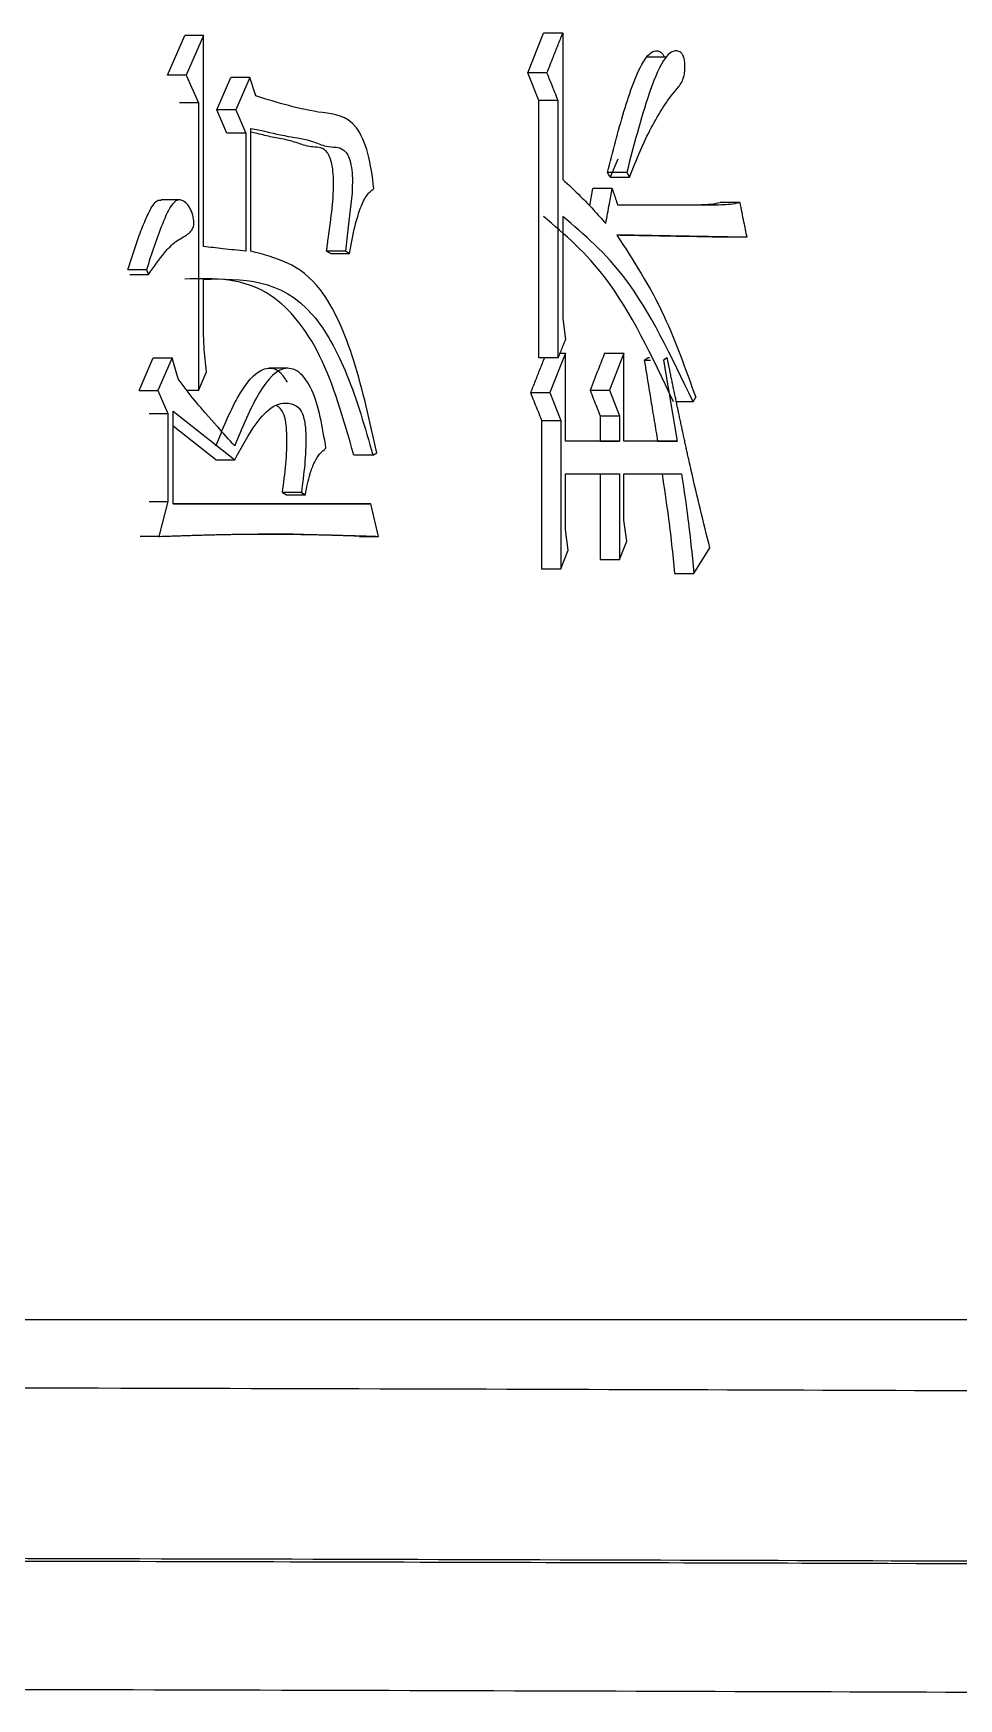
# Model space of a CAD drawing. Header units: millimetres. Extents: x 2085 to 4229, y 754 to 2271.
# Drawn here: x 3137.43 to 3141.74, y 968.06 to 975.83 of the extents above; entities that cross this region are included whole.
import ezdxf

# ---------------------------------------------------------------- set-up
doc = ezdxf.new("R2010")
doc.units = ezdxf.units.MM

msp = doc.modelspace()

# ---------------------------------------------------------------- linework, layer by layer
at = {"color": 7, "linetype": 'Continuous', "lineweight": 25}
for p, q in [((3138.0518, 975.6323), (3138.1321, 975.8162)), ((3138.2197, 975.8162), (3138.1321, 975.8162)), ((3138.2197, 975.8162), (3138.1394, 975.6323)), ((3138.2197, 974.8318), (3138.2197, 975.8162)), ((3139.733, 975.6431), (3139.8062, 975.827)), ((3139.896, 975.827), (3139.896, 975.1455)), ((3140.3779, 975.715), (3140.2865, 975.715)), ((3138.1394, 975.6323), (3138.0518, 975.6323)), ((3138.1394, 975.6323), (3138.1961, 975.5025)), ((3138.2822, 975.47), (3138.3475, 975.6215)), ((3138.4355, 975.6215), (3138.3475, 975.6215)), ((3138.4355, 975.6215), (3138.37, 975.47)), ((3138.4634, 975.5349), (3138.4355, 975.6215)), ((3139.7847, 975.5133), (3139.733, 975.6431)), ((3139.8227, 975.6431), (3139.733, 975.6431)), ((3138.1961, 975.5025), (3138.1085, 975.5025)), ((3138.1961, 975.5025), (3138.1961, 974.1611)), ((3138.37, 975.47), (3138.2822, 975.47)), ((3138.3289, 975.3618), (3138.2822, 975.47)), ((3138.37, 975.47), (3138.4168, 975.3618)), ((3139.8745, 975.5133), (3139.7847, 975.5133)), ((3139.7847, 974.3126), (3139.7847, 975.5133)), ((3139.8745, 974.3126), (3139.8745, 975.5133)), ((3138.4401, 974.8101), (3138.4401, 975.3834)), ((3138.4168, 975.3618), (3138.3289, 975.3618)), ((3138.4168, 975.3618), (3138.4168, 974.8102)), ((3140.1531, 975.2391), (3140.117, 975.1565)), ((3140.1947, 975.1779), (3140.1045, 975.1779)), ((3140.117, 975.1565), (3140.2072, 975.1565)), ((3140.022, 975.0217), (3140.0367, 975.1023)), ((3140.1268, 975.1023), (3140.0367, 975.1023)), ((3138.1106, 975.0497), (3138.0226, 975.0497)), ((3140.1523, 975.0265), (3140.5869, 975.0265)), ((3140.1523, 975.0265), (3140.4962, 975.0265)), ((3140.4962, 975.0265), (3140.5869, 975.0265)), ((3140.7223, 975.0374), (3140.6314, 975.0374)), ((3139.896, 974.9724), (3139.896, 974.4965)), ((3140.7549, 974.8751), (3140.664, 974.8751)), ((3138.8828, 974.8102), (3138.7943, 974.8102)), ((3138.8125, 974.7993), (3138.9011, 974.7993)), ((3137.9539, 974.7236), (3137.8666, 974.7236)), ((3137.9539, 974.7236), (3137.9635, 974.7019)), ((3138.2197, 974.464), (3138.2197, 974.6803)), ((3139.896, 974.4965), (3139.9089, 974.3991)), ((3137.919, 974.1611), (3137.9855, 974.3126)), ((3137.9855, 974.3126), (3138.073, 974.3126)), ((3138.073, 974.3126), (3138.0064, 974.1611)), ((3138.1014, 974.2152), (3138.073, 974.3126)), ((3139.8745, 974.3126), (3139.7847, 974.3126)), ((3139.9089, 974.3342), (3139.8356, 974.1503)), ((3139.8831, 974.3342), (3139.9089, 974.3342)), ((3139.9089, 973.9232), (3139.9089, 974.3342)), ((3140.1819, 974.3342), (3140.1141, 974.1612)), ((3140.1819, 973.9232), (3140.1819, 974.3342)), ((3140.2765, 974.3018), (3140.2932, 974.3126)), ((3140.2765, 974.3018), (3140.3065, 974.3018)), ((3140.3005, 974.3126), (3140.2932, 974.3126)), ((3140.3837, 974.3126), (3140.3669, 974.3018)), ((3140.3669, 974.3018), (3140.4295, 973.9232)), ((3138.1961, 974.1611), (3138.2338, 974.2477)), ((3138.6129, 974.264), (3138.5248, 974.264)), ((3137.919, 974.1611), (3138.0064, 974.1611)), ((3138.0064, 974.1611), (3138.054, 974.0529)), ((3138.1961, 974.1611), (3138.1415, 974.1611)), ((3139.7459, 974.1503), (3139.8356, 974.1503)), ((3139.8356, 974.1503), (3139.8874, 974.0205)), ((3140.024, 974.1612), (3140.1141, 974.1612)), ((3140.1141, 974.1612), (3140.1608, 974.0422)), ((3140.5043, 974.107), (3140.5167, 974.1286)), ((3137.9665, 974.0529), (3138.054, 974.0529)), ((3138.054, 974.0529), (3138.0539, 973.6419)), ((3138.0777, 974.0638), (3138.3653, 973.8366)), ((3138.0777, 973.6311), (3138.0777, 974.0638)), ((3140.5043, 974.107), (3140.4265, 974.107)), ((3138.2775, 973.8366), (3138.0777, 973.9946)), ((3139.7976, 974.0205), (3139.8874, 974.0205)), ((3139.8874, 974.0205), (3139.8874, 973.3282)), ((3140.0706, 974.0422), (3140.1608, 974.0422)), ((3140.0706, 974.0422), (3140.0706, 973.9232)), ((3140.1608, 974.0422), (3140.1608, 973.9232)), ((3140.1608, 973.9232), (3139.9089, 973.9232)), ((3140.0706, 973.9232), (3139.9089, 973.9232)), ((3140.0706, 973.9232), (3140.1608, 973.9232)), ((3140.4295, 973.9232), (3140.1819, 973.9232)), ((3140.339, 973.9232), (3140.1819, 973.9232)), ((3140.339, 973.9232), (3140.4295, 973.9232)), ((3138.2775, 973.8366), (3138.3653, 973.8366)), ((3139.01, 973.8582), (3139.0281, 973.8691)), ((3139.9089, 973.7717), (3140.1607, 973.7717)), ((3139.9089, 973.5121), (3139.9089, 973.7717)), ((3140.0706, 973.7717), (3140.0706, 973.3715)), ((3140.1607, 973.7717), (3140.1607, 973.3715)), ((3140.1819, 973.7717), (3140.4503, 973.7717)), ((3140.1819, 973.5554), (3140.1819, 973.7717)), ((3138.6766, 973.6852), (3138.5883, 973.6852)), ((3138.5883, 973.6852), (3138.6067, 973.6743)), ((3138.6067, 973.6743), (3138.695, 973.6743)), ((3138.6766, 973.6852), (3138.695, 973.6743)), ((3137.9665, 973.6419), (3138.0539, 973.6419)), ((3138.0539, 973.6419), (3138.0111, 973.4796)), ((3139.001, 973.6311), (3138.0777, 973.6311)), ((3138.0777, 973.6311), (3138.9123, 973.6311)), ((3138.9123, 973.6311), (3139.001, 973.6311)), ((3139.0372, 973.4796), (3139.001, 973.6311)), ((3139.9218, 973.4148), (3139.9089, 973.5121)), ((3140.1946, 973.458), (3140.1819, 973.5554)), ((3138.0111, 973.4796), (3137.9238, 973.4796)), ((3138.9485, 973.4796), (3139.0372, 973.4796)), ((3140.1607, 973.3715), (3140.1946, 973.458)), ((3139.8874, 973.3282), (3139.9218, 973.4148)), ((3140.0706, 973.3715), (3140.1607, 973.3715)), ((3140.5084, 973.3066), (3140.5828, 973.4256)), ((3139.7976, 973.3282), (3139.8874, 973.3282)), ((3140.4178, 973.3066), (3140.5084, 973.3066))]:
    msp.add_line(p, q, dxfattribs=at)
at = {"color": 7, "linetype": 'Continuous', "lineweight": 25, "flags": 128}
for points in [[(3139.896, 975.827), (3139.8511, 975.827), (3139.8062, 975.827)], [(3140.117, 975.1564), (3140.1139, 975.1618), (3140.1107, 975.1673), (3140.1045, 975.1779)], [(3140.1947, 975.1779), (3140.201, 975.1672), (3140.2072, 975.1564)], [(3137.8762, 974.7019), (3137.9067, 974.7019), (3137.9351, 974.7019), (3137.9635, 974.7019)], [(3140.0917, 974.3342), (3140.1145, 974.3342), (3140.1482, 974.3342), (3140.1819, 974.3342)], [(3139.7976, 974.0205), (3139.7976, 973.6744), (3139.7976, 973.3282)], [(3139.01, 973.8582), (3138.974, 973.8582), (3138.9477, 973.8582), (3138.9214, 973.8582)]]:
    msp.add_lwpolyline(points, dxfattribs=at)
at = {"color": 7, "linetype": 'Continuous', "lineweight": 25}
for points, knots in [([(3139.8227, 975.6431), (3139.8326, 975.6681), (3139.8499, 975.7112), (3139.8743, 975.7725), (3139.8888, 975.8088), (3139.896, 975.827)], [0, 0, 0, 0, 0.407194, 0.703597, 1, 1, 1, 1]), ([(3140.1045, 975.1779), (3140.117, 975.2257), (3140.1547, 975.3692), (3140.2075, 975.558), (3140.2674, 975.6923), (3140.3068, 975.7395), (3140.3317, 975.7468), (3140.3508, 975.7426), (3140.3622, 975.7323), (3140.3685, 975.7219), (3140.37, 975.7155), (3140.3701, 975.715)], [0, 0, 0, 0, 0.186803, 0.560962, 0.749178, 0.825797, 0.902611, 0.942659, 0.97537, 0.998161, 1, 1, 1, 1]), ([(3140.2072, 975.1565), (3140.2237, 975.1974), (3140.2719, 975.3174), (3140.3451, 975.457), (3140.4142, 975.5532), (3140.4504, 975.5912), (3140.463, 975.6286), (3140.467, 975.6574), (3140.4668, 975.6854), (3140.4631, 975.7095), (3140.4563, 975.7277), (3140.4443, 975.7412), (3140.4235, 975.7477), (3140.3952, 975.7389), (3140.3477, 975.6766), (3140.2974, 975.5462), (3140.2436, 975.3653), (3140.211, 975.2405), (3140.1947, 975.1779)], [0, 0, 0, 0, 0.09565, 0.280795, 0.373244, 0.419662, 0.436462, 0.4533, 0.470465, 0.483389, 0.496387, 0.510841, 0.535897, 0.579802, 0.622961, 0.750748, 0.875017, 1, 1, 1, 1]), ([(3139.8745, 975.5133), (3139.8695, 975.5258), (3139.8596, 975.5507), (3139.8423, 975.594), (3139.83, 975.6248), (3139.8227, 975.6431)], [0, 0, 0, 0, 0.288432, 0.576865, 1, 1, 1, 1]), ([(3139.0146, 975.1022), (3139.0076, 975.1592), (3138.9939, 975.2704), (3138.9153, 975.4446), (3138.7215, 975.4551), (3138.5659, 975.5032), (3138.4634, 975.5349)], [0, 0, 0, 0, 0.12954, 0.252639, 0.50766, 1, 1, 1, 1]), ([(3138.4401, 975.3834), (3138.4518, 975.3812), (3138.5102, 975.37), (3138.6078, 975.344), (3138.7138, 975.3326), (3138.7874, 975.2973), (3138.8341, 975.2972), (3138.8676, 975.2901), (3138.8898, 975.2679), (3138.9041, 975.2342), (3138.9132, 975.1891), (3138.9178, 975.0814), (3138.8967, 974.9572), (3138.8864, 974.8484), (3138.8828, 974.8102)], [0, 0, 0, 0, 0.051282, 0.25636, 0.431754, 0.51946, 0.589456, 0.639546, 0.668094, 0.696777, 0.732309, 0.768498, 0.918801, 1, 1, 1, 1]), ([(3138.7943, 974.8102), (3138.7971, 974.8323), (3138.811, 974.9422), (3138.8311, 975.0706), (3138.8238, 975.1953), (3138.8144, 975.2378), (3138.8003, 975.2691), (3138.7672, 975.3012), (3138.7246, 975.2922), (3138.6672, 975.313), (3138.6098, 975.3307), (3138.5402, 975.3412), (3138.4839, 975.3567), (3138.4503, 975.3633), (3138.4401, 975.3654)], [0, 0, 0, 0, 0.054921, 0.272966, 0.312507, 0.352188, 0.383382, 0.414603, 0.535292, 0.594414, 0.712513, 0.830508, 0.948503, 1, 1, 1, 1]), ([(3139.896, 975.1455), (3139.924, 975.1196), (3139.9722, 975.075), (3140.0388, 975.0045), (3140.0777, 974.9615), (3140.0971, 974.94)], [0, 0, 0, 0, 0.409741, 0.70481, 1, 1, 1, 1]), ([(3138.9011, 974.7993), (3138.9091, 974.8433), (3138.9222, 974.9153), (3138.9487, 975.005), (3138.9768, 975.0716), (3139.0021, 975.0921), (3139.0146, 975.1022)], [0, 0, 0, 0, 0.349071, 0.571765, 0.789358, 1, 1, 1, 1]), ([(3140.0971, 974.94), (3140.0999, 974.9553), (3140.1056, 974.9861), (3140.1155, 975.0401), (3140.1226, 975.0789), (3140.1268, 975.1023)], [0, 0, 0, 0, 0.283862, 0.567725, 1, 1, 1, 1]), ([(3140.1268, 975.1023), (3140.129, 975.0959), (3140.1343, 975.0802), (3140.1428, 975.0549), (3140.1491, 975.036), (3140.1523, 975.0265)], [0, 0, 0, 0, 0.250001, 0.625, 1, 1, 1, 1]), ([(3137.8666, 974.7236), (3137.8827, 974.7745), (3137.908, 974.8541), (3137.9447, 974.9487), (3137.9708, 975.0041), (3137.9922, 975.0385), (3138.0096, 975.0505), (3138.0191, 975.0489), (3138.0225, 975.0484)], [0, 0, 0, 0, 0.3851135, 0.6027918, 0.7681525, 0.8746939, 0.9554268, 1, 1, 1, 1]), ([(3137.9635, 974.7019), (3137.9877, 974.7369), (3138.028, 974.7952), (3138.0899, 974.8602), (3138.1338, 974.8788), (3138.1598, 974.9009), (3138.1685, 974.9133), (3138.1733, 974.9256), (3138.1752, 974.9392), (3138.1743, 974.9575), (3138.1686, 974.9842), (3138.1564, 975.0147), (3138.137, 975.0392), (3138.1158, 975.0506), (3138.0944, 975.0502), (3138.0615, 975.0191), (3138.0281, 974.9387), (3137.9885, 974.834), (3137.9654, 974.7605), (3137.9539, 974.7236)], [0, 0, 0, 0, 0.156412, 0.260868, 0.365462, 0.392662, 0.410241, 0.42134, 0.432549, 0.445637, 0.467959, 0.506678, 0.545841, 0.586947, 0.621916, 0.6571, 0.775363, 0.887354, 1, 1, 1, 1]), ([(3140.4962, 975.0265), (3140.5123, 975.0268), (3140.543, 975.0274), (3140.5881, 975.0296), (3140.617, 975.0348), (3140.6314, 975.0374)], [0, 0, 0, 0, 0.356279, 0.677944, 1, 1, 1, 1]), ([(3140.5869, 975.0265), (3140.603, 975.0268), (3140.6338, 975.0274), (3140.6789, 975.0296), (3140.7078, 975.0348), (3140.7223, 975.0374)], [0, 0, 0, 0, 0.355817, 0.677713, 1, 1, 1, 1]), ([(3140.7223, 975.0374), (3140.7253, 975.0224), (3140.7313, 974.9923), (3140.7422, 974.9383), (3140.7501, 974.8992), (3140.7549, 974.8751)], [0, 0, 0, 0, 0.277507, 0.555013, 1, 1, 1, 1]), ([(3140.4137, 974.107), (3140.3133, 974.3185), (3140.1356, 974.6929), (3139.9061, 974.8876), (3139.8062, 974.9724)], [0, 0, 0, 0, 0.564667, 1, 1, 1, 1]), ([(3140.5043, 974.107), (3140.4038, 974.3185), (3140.2258, 974.6929), (3139.996, 974.8876), (3139.896, 974.9724)], [0, 0, 0, 0, 0.564597, 1, 1, 1, 1]), ([(3138.4168, 974.8102), (3138.399, 974.8121), (3138.3635, 974.816), (3138.2979, 974.8232), (3138.2498, 974.8285), (3138.2197, 974.8318)], [0, 0, 0, 0, 0.2714755, 0.542951, 1, 1, 1, 1]), ([(3140.7549, 974.8751), (3140.751, 974.8752), (3140.7393, 974.8754), (3140.7236, 974.8757), (3140.704, 974.876), (3140.6843, 974.8764), (3140.6647, 974.8767), (3140.645, 974.8771), (3140.6292, 974.8773), (3140.6095, 974.8777), (3140.5897, 974.878), (3140.5699, 974.8783), (3140.5501, 974.8787), (3140.5342, 974.879), (3140.5144, 974.8793), (3140.4984, 974.8796), (3140.4785, 974.8799), (3140.4586, 974.8803), (3140.4386, 974.8806), (3140.4186, 974.881), (3140.4026, 974.8813), (3140.3826, 974.8816), (3140.3625, 974.882), (3140.3425, 974.8824), (3140.3223, 974.8827), (3140.3062, 974.883), (3140.2861, 974.8834), (3140.2699, 974.8837), (3140.2497, 974.8841), (3140.2335, 974.8844), (3140.2133, 974.8847), (3140.1862, 974.8852), (3140.163, 974.8856), (3140.148, 974.8859)], [0, 0, 0, 0, 0.019729, 0.059186, 0.078915, 0.118372, 0.157829, 0.177558, 0.217015, 0.236744, 0.276201, 0.315659, 0.335387, 0.374845, 0.394573, 0.43403, 0.453759, 0.493216, 0.532674, 0.552402, 0.59186, 0.611588, 0.651046, 0.690503, 0.710232, 0.749689, 0.769418, 0.808875, 0.828604, 0.868061, 0.88779, 0.927247, 1, 1, 1, 1]), ([(3140.148, 974.8859), (3140.2254, 974.7678), (3140.3646, 974.5552), (3140.4698, 974.2599), (3140.5167, 974.1286)], [0, 0, 0, 0, 0.555449, 1, 1, 1, 1]), ([(3140.664, 974.8751), (3140.6011, 974.8763), (3140.4703, 974.8787), (3140.2985, 974.8818), (3140.1886, 974.8837), (3140.1489, 974.8844)], [0, 0, 0, 0, 0.371075, 0.772541, 1, 1, 1, 1]), ([(3139.0281, 973.8691), (3138.9962, 974.0158), (3138.9334, 974.3045), (3138.7484, 974.7322), (3138.5559, 974.7809), (3138.4401, 974.8101)], [0, 0, 0, 0, 0.2918042, 0.5741123, 1, 1, 1, 1]), ([(3138.8125, 974.7993), (3138.811, 974.8003), (3138.8079, 974.8021), (3138.8018, 974.8057), (3138.7973, 974.8084), (3138.7943, 974.8102)], [0, 0, 0, 0, 0.253186, 0.506379, 1, 1, 1, 1]), ([(3138.9011, 974.7993), (3138.898, 974.8012), (3138.8919, 974.8048), (3138.8858, 974.8084), (3138.8828, 974.8102)], [0, 0, 0, 0, 0.499996, 1, 1, 1, 1]), ([(3138.9214, 973.8582), (3138.8741, 974.0244), (3138.7815, 974.3493), (3138.4989, 974.6909), (3138.2707, 974.6843), (3138.132, 974.6803)], [0, 0, 0, 0, 0.291237, 0.569425, 1, 1, 1, 1]), ([(3138.2197, 974.6803), (3138.4007, 974.6822), (3138.6556, 974.6847), (3138.8999, 974.2428), (3138.973, 973.9878), (3139.01, 973.8582)], [0, 0, 0, 0, 0.546872, 0.769893, 1, 1, 1, 1]), ([(3138.2338, 974.2477), (3138.2291, 974.2874), (3138.2207, 974.3586), (3138.22, 974.4317), (3138.2197, 974.464)], [0, 0, 0, 0, 0.558835, 1, 1, 1, 1]), ([(3139.9089, 974.3991), (3139.904, 974.3868), (3139.8958, 974.3662), (3139.8843, 974.3373), (3139.8778, 974.3208), (3139.8745, 974.3126)], [0, 0, 0, 0, 0.428361, 0.714181, 1, 1, 1, 1]), ([(3139.8105, 974.3126), (3139.8034, 974.2948), (3139.7891, 974.2589), (3139.7676, 974.2048), (3139.7531, 974.1685), (3139.7459, 974.1503)], [0, 0, 0, 0, 0.32842, 0.66421, 1, 1, 1, 1]), ([(3140.0917, 974.3342), (3140.082, 974.3093), (3140.0658, 974.2679), (3140.0432, 974.2102), (3140.0304, 974.1775), (3140.024, 974.1612)], [0, 0, 0, 0, 0.432898, 0.716449, 1, 1, 1, 1]), ([(3140.2765, 974.3018), (3140.2869, 974.239), (3140.3025, 974.1445), (3140.3233, 974.0183), (3140.3338, 973.9549), (3140.339, 973.9232)], [0, 0, 0, 0, 0.497508, 0.748754, 1, 1, 1, 1]), ([(3140.5828, 973.4256), (3140.5532, 973.5451), (3140.5199, 973.6796), (3140.4873, 973.8252), (3140.4805, 973.8558), (3140.4754, 973.8789), (3140.4703, 973.902), (3140.4662, 973.9212), (3140.462, 973.9405), (3140.4586, 973.956), (3140.4553, 973.9714), (3140.4528, 973.983), (3140.4503, 973.9946), (3140.447, 974.0101), (3140.4437, 974.0256), (3140.4404, 974.0411), (3140.438, 974.0527), (3140.4355, 974.0643), (3140.4322, 974.0798), (3140.429, 974.0954), (3140.4257, 974.1109), (3140.4233, 974.1225), (3140.42, 974.1381), (3140.4167, 974.1536), (3140.4135, 974.1692), (3140.4111, 974.1808), (3140.4086, 974.1925), (3140.4062, 974.2042), (3140.4038, 974.2158), (3140.4017, 974.2256), (3140.4001, 974.2333), (3140.3989, 974.2392), (3140.3977, 974.245), (3140.3961, 974.2528), (3140.3945, 974.2606), (3140.3928, 974.2684), (3140.3916, 974.2742), (3140.3904, 974.2801), (3140.3888, 974.2878), (3140.3872, 974.2956), (3140.3853, 974.3045), (3140.3843, 974.3095), (3140.3837, 974.3126)], [0, 0, 0, 0, 0.414083, 0.465835, 0.49171, 0.517586, 0.543462, 0.569338, 0.582276, 0.608151, 0.621089, 0.634027, 0.646965, 0.659903, 0.685779, 0.698716, 0.711654, 0.724592, 0.73753, 0.763406, 0.776344, 0.789282, 0.802219, 0.828095, 0.841033, 0.853971, 0.866909, 0.879847, 0.892784, 0.905722, 0.912191, 0.91866, 0.925129, 0.931598, 0.944536, 0.951005, 0.957474, 0.963943, 0.970412, 0.98335, 0.989818, 1, 1, 1, 1]), ([(3138.3653, 973.9015), (3138.3389, 973.9311), (3138.3091, 973.9644), (3138.2761, 974.0017), (3138.2678, 974.011), (3138.2595, 974.0204), (3138.2512, 974.0297), (3138.243, 974.0391), (3138.2314, 974.0523), (3138.1966, 974.0918), (3138.1512, 974.1466), (3138.1137, 974.1983), (3138.1014, 974.2152)], [0, 0, 0, 0, 0.2975225, 0.3347128, 0.3719031, 0.3904982, 0.4276885, 0.4648788, 0.4834739, 0.5578545, 0.8555026, 1, 1, 1, 1]), ([(3138.2775, 973.9015), (3138.3093, 973.9801), (3138.3717, 974.1341), (3138.4787, 974.2742), (3138.5688, 974.2647), (3138.599, 974.2163), (3138.61, 974.1987)], [0, 0, 0, 0, 0.366502, 0.718078, 0.897344, 1, 1, 1, 1]), ([(3138.7914, 973.8907), (3138.775, 973.9899), (3138.7503, 974.1396), (3138.6665, 974.2574), (3138.568, 974.2775), (3138.4593, 974.1331), (3138.3971, 973.9797), (3138.3653, 973.9015)], [0, 0, 0, 0, 0.25015, 0.377758, 0.502112, 0.745934, 1, 1, 1, 1]), ([(3139.7459, 974.1503), (3139.7509, 974.1378), (3139.7608, 974.1129), (3139.7781, 974.0696), (3139.7903, 974.0388), (3139.7976, 974.0205)], [0, 0, 0, 0, 0.2886016, 0.577203, 1, 1, 1, 1]), ([(3140.024, 974.1612), (3140.0289, 974.1487), (3140.0391, 974.1226), (3140.0546, 974.0829), (3140.0653, 974.0558), (3140.0706, 974.0422)], [0, 0, 0, 0, 0.314838, 0.657419, 1, 1, 1, 1]), ([(3138.3653, 973.8366), (3138.3974, 973.8959), (3138.4518, 973.9964), (3138.5382, 974.0927), (3138.6023, 974.1058), (3138.6451, 974.0949), (3138.6695, 974.077), (3138.6852, 974.0455), (3138.6947, 974.003), (3138.7021, 973.8797), (3138.6879, 973.7716), (3138.6766, 973.6852)], [0, 0, 0, 0, 0.237031, 0.40138, 0.534635, 0.589033, 0.643886, 0.675792, 0.707579, 0.7663, 1, 1, 1, 1]), ([(3138.5883, 973.6852), (3138.5998, 973.7729), (3138.6134, 973.877), (3138.6066, 973.9995), (3138.5984, 974.0424), (3138.5827, 974.0744), (3138.57, 974.084), (3138.5626, 974.0895)], [0, 0, 0, 0, 0.591957, 0.701657, 0.812291, 0.891111, 1, 1, 1, 1]), ([(3138.695, 973.6743), (3138.7014, 973.7081), (3138.7119, 973.7633), (3138.7367, 973.8265), (3138.7621, 973.8681), (3138.7817, 973.8832), (3138.7914, 973.8907)], [0, 0, 0, 0, 0.34974, 0.571287, 0.787704, 1, 1, 1, 1]), ([(3140.3598, 973.7717), (3140.3694, 973.7069), (3140.3856, 973.5981), (3140.4047, 973.4427), (3140.4134, 973.352), (3140.4178, 973.3066)], [0, 0, 0, 0, 0.424957, 0.71216, 1, 1, 1, 1]), ([(3140.4503, 973.7717), (3140.4601, 973.707), (3140.4766, 973.5984), (3140.4947, 973.4424), (3140.5038, 973.3519), (3140.5084, 973.3066)], [0, 0, 0, 0, 0.424962, 0.712284, 1, 1, 1, 1]), ([(3138.0111, 973.4796), (3138.0201, 973.4799), (3138.0337, 973.4804), (3138.0517, 973.481), (3138.0652, 973.4814), (3138.0787, 973.4819), (3138.0921, 973.4823), (3138.1056, 973.4827), (3138.1191, 973.4832), (3138.1325, 973.4836), (3138.1505, 973.4842), (3138.1684, 973.4847), (3138.1863, 973.4852), (3138.1997, 973.4856), (3138.2175, 973.4861), (3138.2354, 973.4866), (3138.2532, 973.4871), (3138.2666, 973.4874), (3138.28, 973.4877), (3138.2978, 973.4882), (3138.3155, 973.4885), (3138.3333, 973.4889), (3138.3466, 973.4891), (3138.3599, 973.4894), (3138.3777, 973.4896), (3138.3954, 973.4899), (3138.4131, 973.4901), (3138.4241, 973.4902), (3138.433, 973.4903), (3138.4396, 973.4904), (3138.4462, 973.4904), (3138.455, 973.4905), (3138.4639, 973.4905), (3138.4727, 973.4906), (3138.4793, 973.4906), (3138.4859, 973.4906), (3138.4925, 973.4906), (3138.4991, 973.4906), (3138.5046, 973.4906), (3138.509, 973.4906), (3138.5123, 973.4906), (3138.5167, 973.4906), (3138.5211, 973.4906), (3138.5255, 973.4906), (3138.5299, 973.4906), (3138.5354, 973.4906), (3138.542, 973.4906), (3138.5508, 973.4905), (3138.5596, 973.4905), (3138.5684, 973.4904), (3138.5749, 973.4904), (3138.5837, 973.4903), (3138.5947, 973.4902), (3138.6078, 973.4901), (3138.6209, 973.4899), (3138.6341, 973.4898), (3138.6516, 973.4895), (3138.669, 973.4893), (3138.6865, 973.489), (3138.6995, 973.4888), (3138.7126, 973.4885), (3138.73, 973.4882), (3138.7474, 973.4878), (3138.7648, 973.4874), (3138.7778, 973.4871), (3138.7909, 973.4868), (3138.8082, 973.4864), (3138.8255, 973.4859), (3138.8428, 973.4855), (3138.8558, 973.4851), (3138.8731, 973.4846), (3138.8903, 973.4841), (3138.9076, 973.4836), (3138.9205, 973.4832), (3138.9334, 973.4829), (3138.9507, 973.4823), (3138.9678, 973.4818), (3138.985, 973.4813), (3138.9979, 973.4809), (3139.0153, 973.4803), (3139.0284, 973.4799), (3139.0372, 973.4796)], [0, 0, 0, 0, 0.025705, 0.038557, 0.05141, 0.064262, 0.077115, 0.089967, 0.102819, 0.115672, 0.128524, 0.154229, 0.167082, 0.179934, 0.192786, 0.218491, 0.231344, 0.244196, 0.257049, 0.269901, 0.295606, 0.308458, 0.321311, 0.334163, 0.347016, 0.37272, 0.385573, 0.398425, 0.404851, 0.411278, 0.417704, 0.42413, 0.436983, 0.443409, 0.449835, 0.456261, 0.462687, 0.469114, 0.47554, 0.478753, 0.481966, 0.485179, 0.491605, 0.494818, 0.498032, 0.504458, 0.510884, 0.51731, 0.530163, 0.536589, 0.543015, 0.549441, 0.562294, 0.575146, 0.587999, 0.600851, 0.613703, 0.639408, 0.652261, 0.665113, 0.677966, 0.690818, 0.716523, 0.729375, 0.742228, 0.75508, 0.767932, 0.793637, 0.80649, 0.819342, 0.832195, 0.857899, 0.870752, 0.883604, 0.896457, 0.909309, 0.935014, 0.947866, 0.960719, 0.973571, 1, 1, 1, 1]), ([(3138.9485, 973.4796), (3138.8108, 973.4848), (3138.654, 973.4907), (3138.4939, 973.4906), (3138.4744, 973.4906)], [0, 0, 0, 0, 0.87795, 1, 1, 1, 1]), ([(3082.6726, 969.8247), (3083.319, 969.8247), (3086.5543, 969.8247), (3092.3062, 969.8248), (3098.5058, 969.8249), (3104.5153, 969.8249), (3109.1547, 969.825), (3114.6919, 969.825), (3118.9003, 969.825), (3123.8348, 969.8251), (3128.4325, 969.8251), (3132.5276, 969.8251), (3136.2092, 969.8252), (3138.8177, 969.8252), (3141.6277, 969.8253), (3143.4981, 969.8254), (3145.5263, 969.8255), (3146.2826, 969.8255), (3146.8113, 969.8256)], [0, 0, 0, 0, 0.020124, 0.100733, 0.181328, 0.221587, 0.302184, 0.342442, 0.423039, 0.463298, 0.543894, 0.624491, 0.664749, 0.745346, 0.785604, 0.8662, 0.906458, 1, 1, 1, 1]), ([(3057.4955, 969.5539), (3059.8901, 969.5546), (3064.6954, 969.556), (3072.0196, 969.5568), (3077.9638, 969.5567), (3082.4959, 969.5561), (3085.6289, 969.5556), (3088.7451, 969.5548), (3091.8388, 969.5539), (3094.9043, 969.5528), (3097.9358, 969.5515), (3102.1898, 969.5494), (3107.7302, 969.5461), (3114.4741, 969.5409), (3121.2017, 969.5342), (3126.9226, 969.5268), (3131.6432, 969.5192), (3135.4459, 969.5118), (3138.88, 969.5036), (3141.8384, 969.4945), (3144.2919, 969.4848), (3145.3374, 969.4779), (3145.8692, 969.4745)], [0, 0, 0, 0, 0.060834, 0.1220737, 0.183719, 0.2102711, 0.2368979, 0.2635992, 0.2903751, 0.3172255, 0.3441506, 0.3711502, 0.4324096, 0.4986217, 0.5697855, 0.6458999, 0.6994123, 0.7551267, 0.8130428, 0.8731605, 0.9354796, 1, 1, 1, 1]), ([(3147.1621, 968.6614), (3146.4372, 968.6659), (3144.9875, 968.675), (3141.1972, 968.6879), (3136.2991, 968.7), (3130.2584, 968.711), (3123.2105, 968.7207), (3115.2676, 968.729), (3106.568, 968.7357), (3097.2605, 968.7407), (3087.5034, 968.744), (3077.4695, 968.7454), (3067.3092, 968.7451), (3060.6211, 968.7433), (3057.2771, 968.7424)], [0, 0, 0, 0, 0.083333, 0.166667, 0.25, 0.333334, 0.416667, 0.5, 0.583334, 0.666667, 0.75, 0.833334, 0.916667, 1, 1, 1, 1]), ([(3146.6253, 968.6753), (3146.1256, 968.6786), (3145.1397, 968.6851), (3142.8592, 968.6944), (3140.0984, 968.7031), (3136.87, 968.7111), (3133.2594, 968.7184), (3128.7133, 968.7261), (3123.1102, 968.7338), (3116.3915, 968.741), (3109.4889, 968.7468), (3102.5594, 968.7512), (3095.7354, 968.7545), (3089.1253, 968.7567), (3082.8154, 968.7581), (3076.2935, 968.7587), (3069.7114, 968.7585), (3063.2329, 968.7575), (3059.2269, 968.7564), (3057.3546, 968.7559)], [0, 0, 0, 0, 0.060587, 0.1195299, 0.1768287, 0.2324833, 0.2864935, 0.3388593, 0.4142998, 0.4860434, 0.5540892, 0.6184368, 0.6790855, 0.7360349, 0.7892846, 0.838834, 0.8991333, 0.9528558, 1, 1, 1, 1]), ([(3057.1465, 968.1537), (3060.1712, 968.1545), (3066.2077, 968.1562), (3075.3608, 968.1565), (3084.4027, 968.1552), (3093.2301, 968.1522), (3101.7223, 968.1476), (3108.5667, 968.1424), (3114.0238, 968.1373), (3118.3766, 968.1326), (3122.8345, 968.1271), (3127.3131, 968.1205), (3131.4469, 968.1133), (3135.1874, 968.1055), (3138.5056, 968.0974), (3141.5409, 968.0883), (3144.1931, 968.0785), (3146.428, 968.0677), (3147.4059, 968.0602), (3147.9051, 968.0564)], [0, 0, 0, 0, 0.0746907, 0.1490623, 0.2231148, 0.2968479, 0.3702616, 0.4433557, 0.4832428, 0.5266364, 0.5735359, 0.623941, 0.6778511, 0.7254581, 0.7754993, 0.8279744, 0.882883, 0.940225, 1, 1, 1, 1])]:
    msp.add_open_spline(points, degree=3, knots=knots, dxfattribs=at)

doc.saveas('drawing.dxf')
